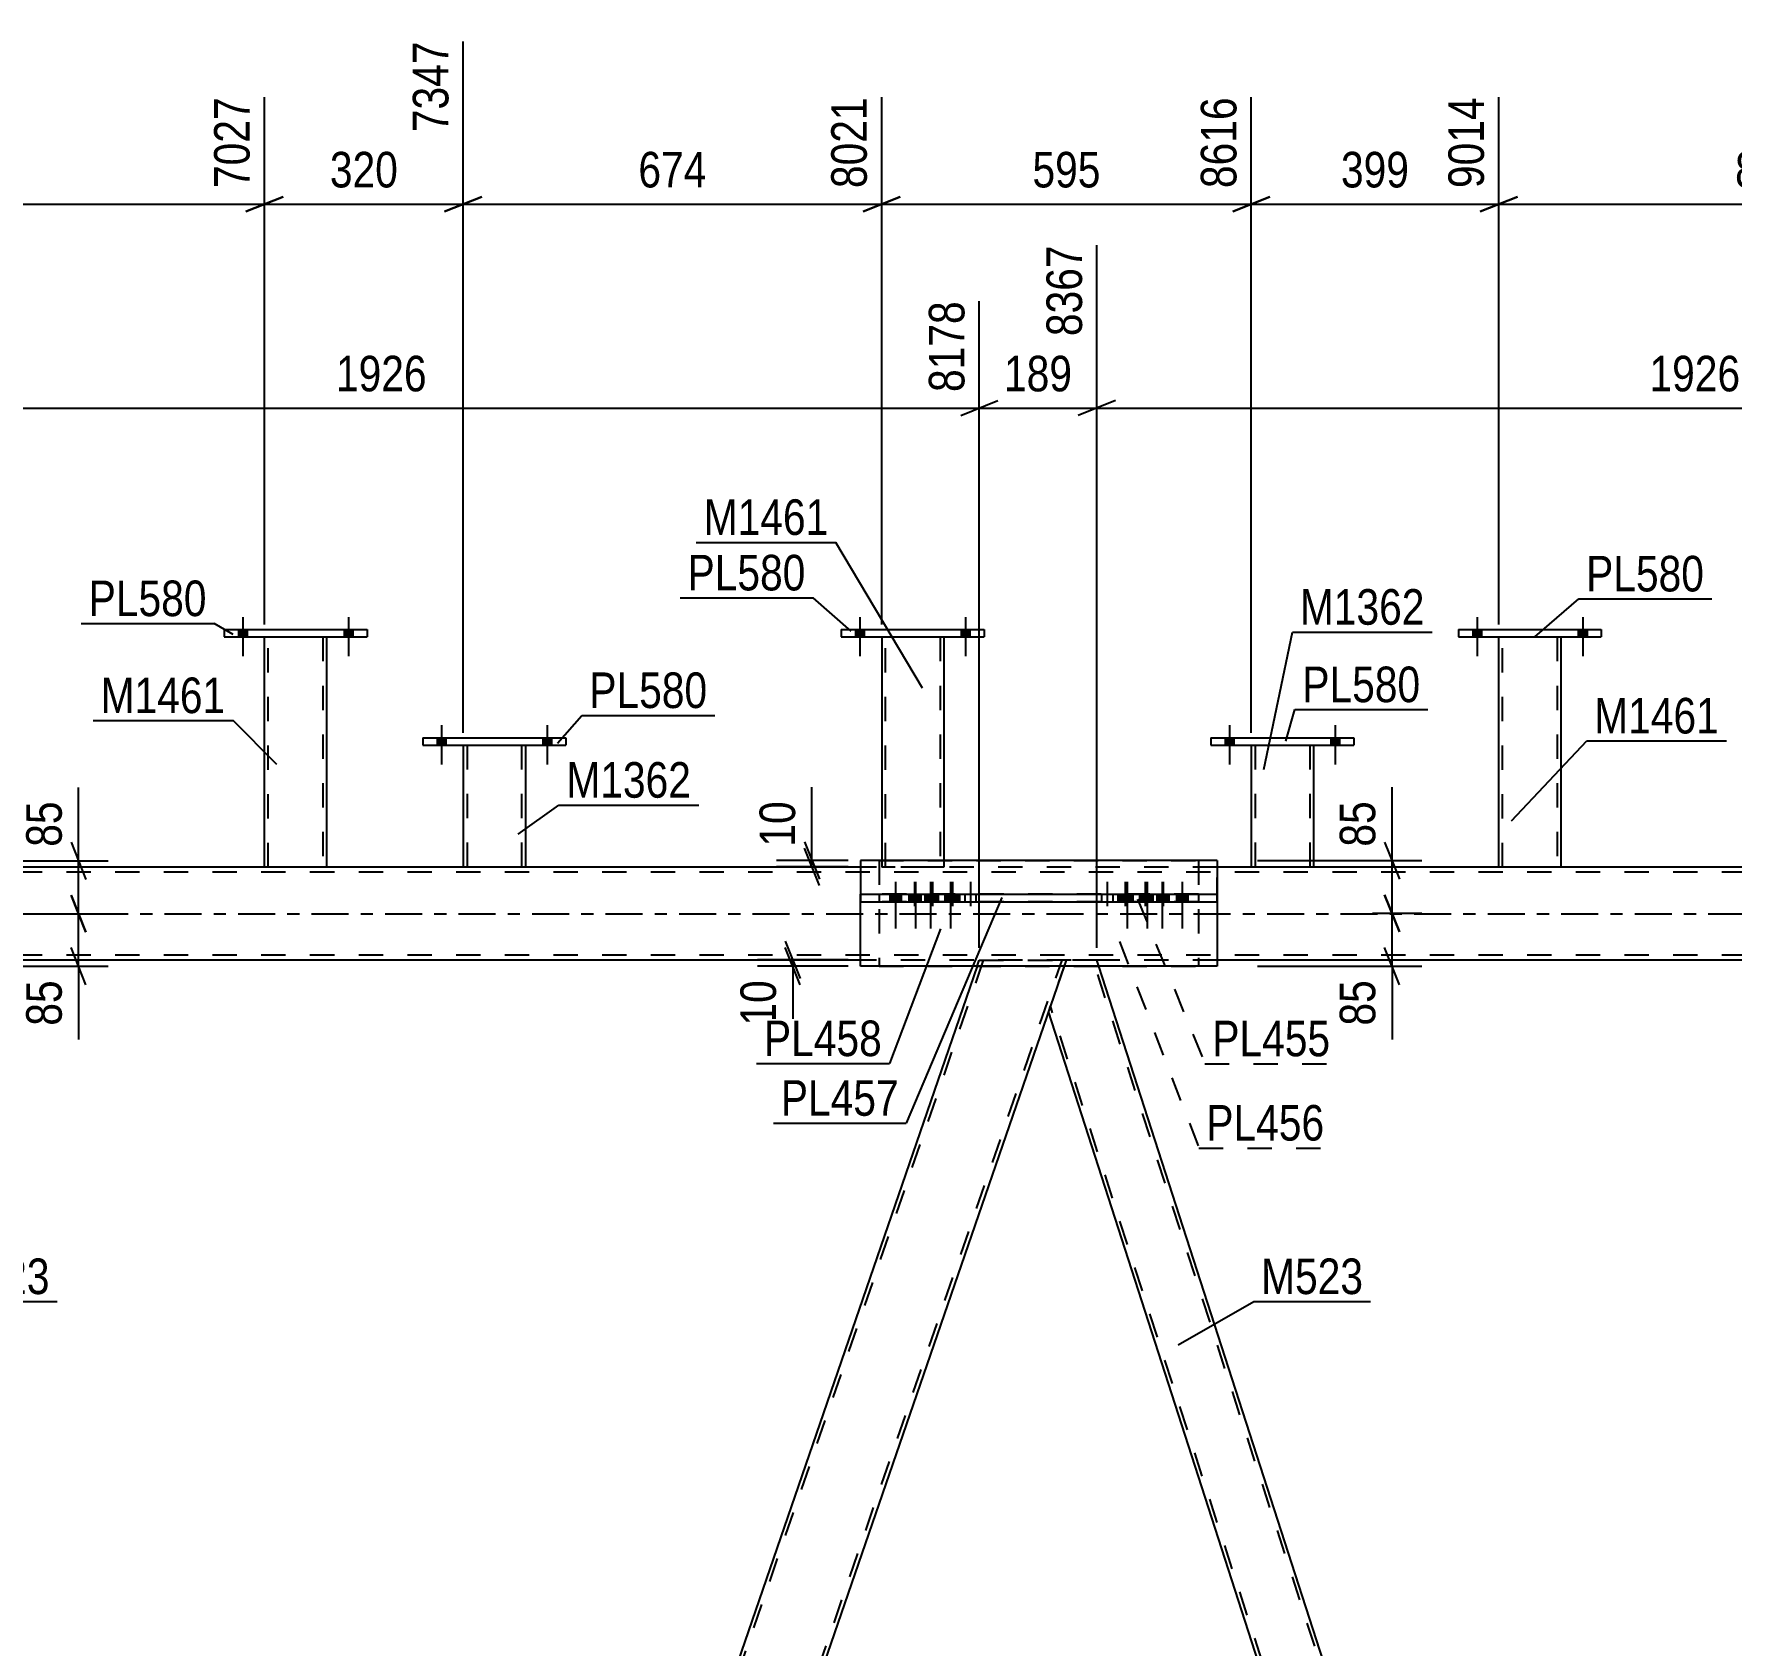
# Model space of a CAD drawing. Header units: millimetres. Extents: x 0 to 1189, y 0 to 841.
# Drawn here: x 487.7 to 624.3, y 551.1 to 680.8 of the extents above; entities that cross this region are included whole.
import ezdxf

# ---------------------------------------------------------------- set-up
doc = ezdxf.new("R2010")
doc.units = ezdxf.units.MM
doc.linetypes.add('DXK_LINE_DOT2', pattern=[3.9198, 1.9599, -1.9599])
doc.linetypes.add('DXK_LINE_DOT3', pattern=[5.9187, 2.979, -0.9799, 0.9799, -0.9799])
doc.styles.add('Arial Narrow', font='ARIALN.TTF', dxfattribs={"height": 0.2})

# ---------------------------------------------------------------- blocks, each defined once
blk = doc.blocks.new('Part-570348649-6238 - 6197')
at = {"color": 2, "linetype": 'Continuous'}
for p, q in [((582.95, 614.27), (554.23, 614.27)), ((554.23, 614.27), (554.23, 611.55)), ((582.95, 614.27), (582.95, 611.55)), ((554.23, 605.77), (554.23, 610.95)), ((582.95, 610.95), (582.95, 605.77)), ((582.95, 605.77), (554.23, 605.77))]:
    blk.add_line(p, q, dxfattribs=at)
at = {"color": 7, "linetype": 'DXK_LINE_DOT2'}
for p, q in [((554.23, 614.27), (554.23, 610.95)), ((582.95, 610.95), (582.95, 614.27)), ((554.23, 610.95), (554.23, 611.55)), ((582.95, 610.95), (582.95, 611.55))]:
    blk.add_line(p, q, dxfattribs=at)
blk = doc.blocks.new('Part-570348649-6317 - 6197')
at = {"color": 2, "linetype": 'Continuous'}
for p, q in [((554.23, 613.74), (477.19, 613.74)), ((659.99, 613.74), (582.95, 613.74)), ((554.23, 606.24), (477.19, 606.24)), ((659.99, 606.24), (582.95, 606.24))]:
    blk.add_line(p, q, dxfattribs=at)
at = {"color": 7, "linetype": 'DXK_LINE_DOT2'}
for p, q in [((582.95, 613.74), (554.23, 613.74)), ((1068.48, 613.34), (154.91, 613.34)), ((1068.48, 606.64), (154.91, 606.64)), ((582.95, 606.24), (554.23, 606.24))]:
    blk.add_line(p, q, dxfattribs=at)
at = {"color": 7, "linetype": 'DXK_LINE_DOT3'}
blk.add_line((154.91, 609.99), (1068.48, 609.99), dxfattribs=at)
blk = doc.blocks.new('Part-570348649-6273 - 6197')
at = {"color": 7, "linetype": 'DXK_LINE_DOT2'}
for p, q in [((581.46, 611.55), (555.73, 611.55)), ((555.73, 611.55), (555.73, 610.95)), ((581.46, 610.95), (555.73, 610.95)), ((562.21, 611.55), (562.21, 610.95)), ((574.97, 610.95), (574.97, 611.55)), ((581.46, 611.55), (581.46, 610.95))]:
    blk.add_line(p, q, dxfattribs=at)
blk = doc.blocks.new('Part-570348649-6275 - 6197')
at = {"color": 2, "linetype": 'Continuous'}
for p, q in [((585.7, 623.56), (585.7, 613.77)), ((590.7, 623.56), (590.7, 613.77)), ((585.7, 613.77), (590.65, 613.77)), ((590.7, 613.77), (590.65, 613.77))]:
    blk.add_line(p, q, dxfattribs=at)
at = {"color": 7, "linetype": 'DXK_LINE_DOT2'}
for p, q in [((585.7, 623.56), (590.7, 623.56)), ((586, 623.56), (586, 613.77)), ((590.4, 623.56), (590.4, 613.77)), ((590.38, 613.77), (590.4, 613.77))]:
    blk.add_line(p, q, dxfattribs=at)
blk = doc.blocks.new('Part-570348649-6352 - 6197')
at = {"color": 2, "linetype": 'Continuous'}
for p, q in [((563.64, 605.77), (512.45, 457.03)), ((570.62, 605.77), (519.43, 457.03))]:
    blk.add_line(p, q, dxfattribs=at)
at = {"color": 7, "linetype": 'DXK_LINE_DOT2'}
for p, q in [((564.12, 606.24), (512.59, 456.53)), ((518.94, 456.53), (570.46, 606.24)), ((563.64, 605.77), (563.8, 606.24)), ((563.8, 606.24), (570.78, 606.24)), ((570.78, 606.24), (570.62, 605.77))]:
    blk.add_line(p, q, dxfattribs=at)
blk = doc.blocks.new('Part-570348649-6478 - 6197')
at = {"color": 2, "linetype": 'Continuous'}
for p, q in [((582.45, 624.16), (582.45, 623.56)), ((582.45, 624.16), (593.95, 624.16)), ((582.45, 623.56), (593.95, 623.56)), ((593.95, 624.16), (593.95, 623.56))]:
    blk.add_line(p, q, dxfattribs=at)
blk = doc.blocks.new('Part-570348649-6463 - 6197')
at = {"color": 2, "linetype": 'Continuous'}
for p, q in [((522.25, 623.56), (522.25, 613.77)), ((527.25, 623.56), (527.25, 613.77)), ((522.25, 613.77), (527.2, 613.77)), ((527.25, 613.77), (527.2, 613.77))]:
    blk.add_line(p, q, dxfattribs=at)
at = {"color": 7, "linetype": 'DXK_LINE_DOT2'}
for p, q in [((522.25, 623.56), (527.25, 623.56)), ((522.55, 623.56), (522.55, 613.77)), ((526.95, 623.56), (526.95, 613.77)), ((526.92, 613.77), (526.95, 613.77))]:
    blk.add_line(p, q, dxfattribs=at)
blk = doc.blocks.new('Part-570348649-6468 - 6197')
at = {"color": 2, "linetype": 'Continuous'}
for p, q in [((519, 624.16), (519, 623.56)), ((519, 624.16), (530.5, 624.16)), ((519, 623.56), (530.5, 623.56)), ((530.5, 624.16), (530.5, 623.56))]:
    blk.add_line(p, q, dxfattribs=at)
blk = doc.blocks.new('Part-570348649-6473 - 6197')
at = {"color": 2, "linetype": 'Continuous'}
for p, q in [((555.94, 632.27), (555.94, 614.27)), ((560.94, 632.27), (560.94, 614.27))]:
    blk.add_line(p, q, dxfattribs=at)
at = {"color": 7, "linetype": 'DXK_LINE_DOT2'}
for p, q in [((555.94, 632.27), (560.94, 632.27)), ((556.24, 613.74), (556.24, 632.27)), ((560.64, 632.27), (560.64, 613.74)), ((555.94, 614.27), (555.94, 613.74)), ((560.94, 613.74), (555.94, 613.74)), ((560.94, 614.27), (560.94, 613.74))]:
    blk.add_line(p, q, dxfattribs=at)
blk = doc.blocks.new('Part-570348649-6483 - 6197')
at = {"color": 2, "linetype": 'Continuous'}
for p, q in [((605.63, 613.74), (605.63, 632.27)), ((610.63, 632.27), (610.63, 613.74))]:
    blk.add_line(p, q, dxfattribs=at)
at = {"color": 7, "linetype": 'DXK_LINE_DOT2'}
for p, q in [((605.63, 632.27), (610.63, 632.27)), ((605.93, 613.74), (605.93, 632.27)), ((610.33, 632.27), (610.33, 613.74)), ((610.63, 613.74), (605.63, 613.74))]:
    blk.add_line(p, q, dxfattribs=at)
blk = doc.blocks.new('Part-570348649-6488 - 6197')
at = {"color": 2, "linetype": 'Continuous'}
for p, q in [((602.38, 632.87), (602.38, 632.27)), ((602.38, 632.87), (613.88, 632.87)), ((613.88, 632.87), (613.88, 632.27)), ((602.38, 632.27), (613.88, 632.27))]:
    blk.add_line(p, q, dxfattribs=at)
blk = doc.blocks.new('Part-570348649-6553 - 6197')
at = {"color": 7, "linetype": 'DXK_LINE_DOT2'}
for p, q in [((570.78, 606.24), (569.36, 602.1)), ((573.27, 606.24), (570.78, 606.24)), ((619.74, 461.48), (572.96, 606.24)), ((573.43, 605.77), (573.27, 606.24)), ((616.71, 456.54), (569.52, 602.57))]:
    blk.add_line(p, q, dxfattribs=at)
at = {"color": 2, "linetype": 'Continuous'}
for p, q in [((619.9, 461.95), (573.43, 605.77)), ((616.23, 457.05), (569.36, 602.1))]:
    blk.add_line(p, q, dxfattribs=at)
blk = doc.blocks.new('Part-570348649-6585 - 6197')
at = {"color": 2, "linetype": 'Continuous'}
for p, q in [((554.23, 611.55), (582.95, 611.55)), ((554.23, 611.55), (554.23, 610.95)), ((554.23, 610.95), (582.95, 610.95)), ((560.21, 610.95), (560.21, 611.55)), ((576.96, 611.55), (576.96, 610.95)), ((582.95, 611.55), (582.95, 610.95))]:
    blk.add_line(p, q, dxfattribs=at)
blk = doc.blocks.new('Bolt-570348649-6663 - 6197')
at = {"linetype": 'Continuous'}
for points in [[(520.15, 623.56), (520.85, 623.56), (520.85, 624.16), (520.15, 624.16)], [(520.15, 623.56), (520.85, 623.56), (520.85, 624.16), (520.15, 624.16)], [(528.65, 623.56), (529.35, 623.56), (529.35, 624.16), (528.65, 624.16)], [(528.65, 623.56), (529.35, 623.56), (529.35, 624.16), (528.65, 624.16)]]:
    blk.add_hatch(color=1, dxfattribs=at).paths.add_polyline_path(points)
at = {"color": 1, "linetype": 'Continuous'}
for p, q in [((520.5, 625.16), (520.5, 622.01)), ((520.5, 625.16), (520.5, 622.01)), ((529, 625.16), (529, 622.01)), ((529, 625.16), (529, 622.01)), ((520.15, 624.16), (520.15, 623.56)), ((520.15, 624.16), (520.15, 623.56)), ((520.85, 624.16), (520.85, 623.56)), ((520.85, 624.16), (520.85, 623.56)), ((528.65, 624.16), (528.65, 623.56)), ((528.65, 624.16), (528.65, 623.56)), ((529.35, 624.16), (529.35, 623.56)), ((529.35, 624.16), (529.35, 623.56))]:
    blk.add_line(p, q, dxfattribs=at)
blk = doc.blocks.new('Bolt-570348649-6665 - 6197')
at = {"linetype": 'Continuous'}
for points in [[(553.84, 632.27), (554.54, 632.27), (554.54, 632.87), (553.84, 632.87)], [(553.84, 632.27), (554.54, 632.27), (554.54, 632.87), (553.84, 632.87)], [(562.34, 632.27), (563.04, 632.27), (563.04, 632.87), (562.34, 632.87)], [(562.34, 632.27), (563.04, 632.27), (563.04, 632.87), (562.34, 632.87)]]:
    blk.add_hatch(color=1, dxfattribs=at).paths.add_polyline_path(points)
at = {"color": 1, "linetype": 'Continuous'}
for p, q in [((553.84, 632.87), (553.84, 632.27)), ((553.84, 632.87), (553.84, 632.27)), ((554.19, 633.87), (554.19, 630.72)), ((554.19, 633.87), (554.19, 630.72)), ((554.54, 632.87), (554.54, 632.27)), ((554.54, 632.87), (554.54, 632.27)), ((562.34, 632.87), (562.34, 632.27)), ((562.34, 632.87), (562.34, 632.27)), ((562.69, 633.87), (562.69, 630.72)), ((562.69, 633.87), (562.69, 630.72)), ((563.04, 632.87), (563.04, 632.27)), ((563.04, 632.87), (563.04, 632.27))]:
    blk.add_line(p, q, dxfattribs=at)
blk = doc.blocks.new('Bolt-570348649-6666 - 6197')
at = {"color": 1, "linetype": 'DXK_LINE_DOT2'}
for p, q in [((558.57, 612.55), (558.57, 608.8)), ((560.03, 612.55), (560.03, 608.8)), ((561.63, 612.55), (561.63, 608.8)), ((563.08, 612.55), (563.08, 608.8)), ((558.12, 611.55), (558.12, 610.95)), ((559.02, 611.55), (559.02, 610.95)), ((559.58, 611.55), (559.58, 610.95)), ((560.48, 611.55), (560.48, 610.95)), ((561.18, 611.55), (561.18, 610.95)), ((562.08, 611.55), (562.08, 610.95)), ((562.63, 611.55), (562.63, 610.95)), ((563.53, 611.55), (563.53, 610.95))]:
    blk.add_line(p, q, dxfattribs=at)
blk = doc.blocks.new('Bolt-570348649-6667 - 6197')
at = {"linetype": 'Continuous'}
for points in [[(583.6, 623.56), (584.3, 623.56), (584.3, 624.16), (583.6, 624.16)], [(583.6, 623.56), (584.3, 623.56), (584.3, 624.16), (583.6, 624.16)], [(592.1, 623.56), (592.8, 623.56), (592.8, 624.16), (592.1, 624.16)], [(592.1, 623.56), (592.8, 623.56), (592.8, 624.16), (592.1, 624.16)]]:
    blk.add_hatch(color=1, dxfattribs=at).paths.add_polyline_path(points)
at = {"color": 1, "linetype": 'Continuous'}
for p, q in [((583.95, 625.16), (583.95, 622.01)), ((583.95, 625.16), (583.95, 622.01)), ((592.45, 625.16), (592.45, 622.01)), ((592.45, 625.16), (592.45, 622.01)), ((583.6, 624.16), (583.6, 623.56)), ((583.6, 624.16), (583.6, 623.56)), ((584.3, 624.16), (584.3, 623.56)), ((584.3, 624.16), (584.3, 623.56)), ((592.1, 624.16), (592.1, 623.56)), ((592.1, 624.16), (592.1, 623.56)), ((592.8, 624.16), (592.8, 623.56)), ((592.8, 624.16), (592.8, 623.56))]:
    blk.add_line(p, q, dxfattribs=at)
blk = doc.blocks.new('Bolt-570348649-6668 - 6197')
at = {"color": 1, "linetype": 'DXK_LINE_DOT2'}
for p, q in [((574.1, 612.55), (574.1, 608.8)), ((575.55, 612.55), (575.55, 608.8)), ((577.15, 612.55), (577.15, 608.8)), ((578.61, 612.55), (578.61, 608.8)), ((573.65, 611.55), (573.65, 610.95)), ((574.55, 611.55), (574.55, 610.95)), ((575.1, 611.55), (575.1, 610.95)), ((576, 611.55), (576, 610.95)), ((576.7, 611.55), (576.7, 610.95)), ((577.6, 611.55), (577.6, 610.95)), ((578.16, 611.55), (578.16, 610.95)), ((579.06, 611.55), (579.06, 610.95))]:
    blk.add_line(p, q, dxfattribs=at)
blk = doc.blocks.new('Bolt-570348649-6687 - 6197')
at = {"linetype": 'Continuous'}
for points in [[(557.5, 611.55), (556.6, 611.55), (556.6, 610.95), (557.5, 610.95)], [(559.1, 611.55), (558.2, 611.55), (558.2, 610.95), (559.1, 610.95)], [(560.32, 611.55), (559.42, 611.55), (559.42, 610.95), (560.32, 610.95)], [(561.92, 611.55), (561.02, 611.55), (561.02, 610.95), (561.92, 610.95)]]:
    blk.add_hatch(color=1, dxfattribs=at).paths.add_polyline_path(points)
at = {"color": 1, "linetype": 'Continuous'}
for p, q in [((557.05, 612.55), (557.05, 608.8)), ((558.65, 612.55), (558.65, 608.8)), ((559.87, 612.55), (559.87, 608.8)), ((561.47, 612.55), (561.47, 608.8)), ((556.6, 611.55), (556.6, 610.95)), ((557.5, 611.55), (557.5, 610.95)), ((558.2, 611.55), (558.2, 610.95)), ((559.1, 611.55), (559.1, 610.95)), ((559.42, 611.55), (559.42, 610.95)), ((560.32, 611.55), (560.32, 610.95)), ((561.02, 611.55), (561.02, 610.95)), ((561.92, 611.55), (561.92, 610.95))]:
    blk.add_line(p, q, dxfattribs=at)
blk = doc.blocks.new('Bolt-570348649-6688 - 6197')
at = {"linetype": 'Continuous'}
for points in [[(575.26, 610.95), (576.16, 610.95), (576.16, 611.55), (575.26, 611.55)], [(576.86, 610.95), (577.76, 610.95), (577.76, 611.55), (576.86, 611.55)], [(578.08, 610.95), (578.98, 610.95), (578.98, 611.55), (578.08, 611.55)], [(579.68, 610.95), (580.58, 610.95), (580.58, 611.55), (579.68, 611.55)]]:
    blk.add_hatch(color=1, dxfattribs=at).paths.add_polyline_path(points)
at = {"color": 1, "linetype": 'Continuous'}
for p, q in [((575.71, 612.55), (575.71, 608.8)), ((577.31, 612.55), (577.31, 608.8)), ((578.53, 612.55), (578.53, 608.8)), ((580.13, 612.55), (580.13, 608.8)), ((575.26, 611.55), (575.26, 610.95)), ((576.16, 611.55), (576.16, 610.95)), ((576.86, 611.55), (576.86, 610.95)), ((577.76, 611.55), (577.76, 610.95)), ((578.08, 611.55), (578.08, 610.95)), ((578.98, 611.55), (578.98, 610.95)), ((579.68, 611.55), (579.68, 610.95)), ((580.58, 611.55), (580.58, 610.95))]:
    blk.add_line(p, q, dxfattribs=at)
blk = doc.blocks.new('Part-570348649-6787 - 6197')
at = {"color": 7, "linetype": 'DXK_LINE_DOT2'}
for p, q in [((555.73, 614.27), (555.73, 605.77)), ((555.73, 614.27), (581.46, 614.27)), ((581.46, 614.27), (581.46, 605.77)), ((555.73, 605.77), (581.46, 605.77))]:
    blk.add_line(p, q, dxfattribs=at)
blk = doc.blocks.new('Part-570348649-6895 - 6197')
at = {"color": 2, "linetype": 'Continuous'}
for p, q in [((506.25, 613.74), (506.25, 632.27)), ((511.25, 632.27), (511.25, 613.74))]:
    blk.add_line(p, q, dxfattribs=at)
at = {"color": 7, "linetype": 'DXK_LINE_DOT2'}
for p, q in [((506.25, 632.27), (511.25, 632.27)), ((506.55, 613.74), (506.55, 632.27)), ((510.95, 632.27), (510.95, 613.74)), ((511.25, 613.74), (506.25, 613.74))]:
    blk.add_line(p, q, dxfattribs=at)
blk = doc.blocks.new('Part-570348649-6896 - 6197')
at = {"color": 2, "linetype": 'Continuous'}
for p, q in [((503, 632.87), (503, 632.27)), ((503, 632.87), (514.5, 632.87)), ((514.5, 632.87), (514.5, 632.27)), ((503, 632.27), (514.5, 632.27))]:
    blk.add_line(p, q, dxfattribs=at)
blk = doc.blocks.new('Bolt-570348649-6897 - 6197')
at = {"linetype": 'Continuous'}
for points in [[(504.15, 632.27), (504.85, 632.27), (504.85, 632.87), (504.15, 632.87)], [(504.15, 632.27), (504.85, 632.27), (504.85, 632.87), (504.15, 632.87)], [(512.65, 632.27), (513.35, 632.27), (513.35, 632.87), (512.65, 632.87)], [(512.65, 632.27), (513.35, 632.27), (513.35, 632.87), (512.65, 632.87)]]:
    blk.add_hatch(color=1, dxfattribs=at).paths.add_polyline_path(points)
at = {"color": 1, "linetype": 'Continuous'}
for p, q in [((504.15, 632.87), (504.15, 632.27)), ((504.15, 632.87), (504.15, 632.27)), ((504.5, 633.87), (504.5, 630.72)), ((504.5, 633.87), (504.5, 630.72)), ((504.85, 632.87), (504.85, 632.27)), ((504.85, 632.87), (504.85, 632.27)), ((512.65, 632.87), (512.65, 632.27)), ((512.65, 632.87), (512.65, 632.27)), ((513, 633.87), (513, 630.72)), ((513, 633.87), (513, 630.72)), ((513.35, 632.87), (513.35, 632.27)), ((513.35, 632.87), (513.35, 632.27))]:
    blk.add_line(p, q, dxfattribs=at)
blk = doc.blocks.new('Part-570348649-6902 - 6197')
at = {"color": 2, "linetype": 'Continuous'}
for p, q in [((552.69, 632.87), (552.69, 632.27)), ((552.69, 632.87), (564.19, 632.87)), ((564.19, 632.87), (564.19, 632.27)), ((552.69, 632.27), (564.19, 632.27))]:
    blk.add_line(p, q, dxfattribs=at)
blk = doc.blocks.new('Bolt-570348649-6903 - 6197')
at = {"linetype": 'Continuous'}
for points in [[(603.53, 632.27), (604.23, 632.27), (604.23, 632.87), (603.53, 632.87)], [(603.53, 632.27), (604.23, 632.27), (604.23, 632.87), (603.53, 632.87)], [(612.03, 632.27), (612.73, 632.27), (612.73, 632.87), (612.03, 632.87)], [(612.03, 632.27), (612.73, 632.27), (612.73, 632.87), (612.03, 632.87)]]:
    blk.add_hatch(color=1, dxfattribs=at).paths.add_polyline_path(points)
at = {"color": 1, "linetype": 'Continuous'}
for p, q in [((603.53, 632.87), (603.53, 632.27)), ((603.53, 632.87), (603.53, 632.27)), ((603.88, 633.87), (603.88, 630.72)), ((603.88, 633.87), (603.88, 630.72)), ((604.23, 632.87), (604.23, 632.27)), ((604.23, 632.87), (604.23, 632.27)), ((612.03, 632.87), (612.03, 632.27)), ((612.03, 632.87), (612.03, 632.27)), ((612.38, 633.87), (612.38, 630.72)), ((612.38, 633.87), (612.38, 630.72)), ((612.73, 632.87), (612.73, 632.27)), ((612.73, 632.87), (612.73, 632.27))]:
    blk.add_line(p, q, dxfattribs=at)
blk = doc.blocks.new('StraightDimension-570348649-49025 - 6197')
at = {"color": 7, "linetype": 'Continuous'}
for p, q in [((597.03, 614.26), (597.03, 620.17)), ((597.03, 614.26), (597.03, 620.17)), ((596.43, 615.76), (597.63, 612.76)), ((586.21, 614.26), (599.43, 614.26)), ((597.03, 610.02), (597.03, 614.26)), ((597.63, 608.52), (596.43, 611.52)), ((595.46, 610.02), (599.43, 610.02))]:
    blk.add_line(p, q, dxfattribs=at)
at = {"color": 0}
blk.add_wipeout([(596.28, 619.64), (592.08, 619.64), (592.08, 614.79), (596.28, 614.79)], dxfattribs=at)
at = {"color": 3, "style": 'Arial Narrow'}
blk.add_text('85', height=2.863, rotation=90.0002, dxfattribs=at).set_placement((595.68, 615.39))
blk = doc.blocks.new('StraightDimension-570348649-39407 - 6197')
at = {"color": 7, "linetype": 'Continuous'}
for p, q in [((522.25, 624.56), (522.25, 680.23)), ((555.94, 633.27), (555.94, 675.73)), ((523.75, 667.72), (520.75, 666.52)), ((522.25, 667.12), (555.94, 667.12)), ((554.44, 666.52), (557.44, 667.72))]:
    blk.add_line(p, q, dxfattribs=at)
at = {"color": 0}
blk.add_wipeout([(542.44, 667.87), (542.44, 672.07), (535.75, 672.07), (535.75, 667.87)], dxfattribs=at)
at = {"color": 3, "style": 'Arial Narrow'}
blk.add_text('674', height=2.863, dxfattribs=at).set_placement((536.35, 668.47))
at = {"color": 0, "linetype": 'Continuous'}
blk.add_wipeout([(555.34, 676.33), (551.14, 676.33), (551.14, 667.82), (555.34, 667.82)], dxfattribs=at)
at = {"color": 3, "linetype": 'Continuous', "style": 'Arial Narrow'}
blk.add_text('8021', height=2.863, rotation=90.0002, dxfattribs=at).set_placement((554.74, 668.42))
blk = doc.blocks.new('StraightDimension-570348649-39408 - 6197')
at = {"color": 7, "linetype": 'Continuous'}
for p, q in [((522.25, 624.56), (522.25, 680.23)), ((506.25, 633.27), (506.25, 675.73)), ((507.75, 667.72), (504.75, 666.52)), ((506.25, 667.12), (522.25, 667.12)), ((520.75, 666.52), (523.75, 667.72))]:
    blk.add_line(p, q, dxfattribs=at)
at = {"color": 0}
blk.add_wipeout([(517.59, 667.87), (517.59, 672.07), (510.91, 672.07), (510.91, 667.87)], dxfattribs=at)
at = {"color": 3, "style": 'Arial Narrow'}
blk.add_text('320', height=2.863, dxfattribs=at).set_placement((511.51, 668.47))
at = {"color": 0, "linetype": 'Continuous'}
blk.add_wipeout([(521.65, 680.83), (517.45, 680.83), (517.45, 672.32), (521.65, 672.32)], dxfattribs=at)
at = {"color": 3, "linetype": 'Continuous', "style": 'Arial Narrow'}
blk.add_text('7347', height=2.863, rotation=90.0002, dxfattribs=at).set_placement((521.05, 672.92))
blk = doc.blocks.new('StraightDimension-570348649-48982 - 6197')
at = {"color": 7, "linetype": 'Continuous'}
for p, q in [((490.67, 611.49), (491.87, 608.49)), ((477.33, 609.99), (493.67, 609.99)), ((491.27, 605.76), (491.27, 609.99)), ((491.87, 604.26), (490.67, 607.26)), ((480.45, 605.76), (493.67, 605.76)), ((491.27, 605.76), (491.27, 599.85)), ((491.27, 605.76), (491.27, 599.85))]:
    blk.add_line(p, q, dxfattribs=at)
at = {"color": 0}
blk.add_wipeout([(490.52, 605.23), (486.32, 605.23), (486.32, 600.37), (490.52, 600.37)], dxfattribs=at)
at = {"color": 3, "style": 'Arial Narrow'}
blk.add_text('85', height=2.863, rotation=90.0002, dxfattribs=at).set_placement((489.92, 600.97))
blk = doc.blocks.new('StraightDimension-570348649-49023 - 6197')
at = {"color": 7, "linetype": 'Continuous'}
for p, q in [((596.43, 611.52), (597.63, 608.52)), ((595.46, 610.02), (599.43, 610.02)), ((597.03, 605.77), (597.03, 610.02)), ((597.63, 604.27), (596.43, 607.27)), ((586.21, 605.77), (599.43, 605.77)), ((597.03, 605.77), (597.03, 599.86)), ((597.03, 605.77), (597.03, 599.86))]:
    blk.add_line(p, q, dxfattribs=at)
at = {"color": 0}
blk.add_wipeout([(596.28, 605.24), (592.08, 605.24), (592.08, 600.38), (596.28, 600.38)], dxfattribs=at)
at = {"color": 3, "style": 'Arial Narrow'}
blk.add_text('85', height=2.863, rotation=90.0002, dxfattribs=at).set_placement((595.68, 600.98))
blk = doc.blocks.new('StraightDimension-570348649-38590 - 6197')
at = {"color": 7, "linetype": 'Continuous'}
for p, q in [((573.27, 607.24), (573.27, 663.81)), ((669.56, 607.24), (669.56, 661.14)), ((574.77, 651.3), (571.77, 650.1)), ((573.27, 650.7), (669.56, 650.7)), ((668.06, 650.1), (671.06, 651.3))]:
    blk.add_line(p, q, dxfattribs=at)
at = {"color": 0}
blk.add_wipeout([(625.67, 651.45), (625.67, 655.65), (617.16, 655.65), (617.16, 651.45)], dxfattribs=at)
at = {"color": 3, "style": 'Arial Narrow'}
blk.add_text('1926', height=2.863, dxfattribs=at).set_placement((617.76, 652.05))
at = {"color": 0, "linetype": 'Continuous'}
blk.add_wipeout([(668.96, 661.74), (664.76, 661.74), (664.76, 651.4), (668.96, 651.4)], dxfattribs=at)
at = {"color": 3, "linetype": 'Continuous', "style": 'Arial Narrow'}
blk.add_text('10293', height=2.863, rotation=90.0002, dxfattribs=at).set_placement((668.36, 652))
blk = doc.blocks.new('StraightDimension-570348649-38591 - 6197')
at = {"color": 7, "linetype": 'Continuous'}
for p, q in [((573.27, 607.24), (573.27, 663.81)), ((563.8, 607.24), (563.8, 659.31)), ((562.3, 650.1), (565.3, 651.3)), ((563.8, 650.7), (573.27, 650.7)), ((574.77, 651.3), (571.77, 650.1))]:
    blk.add_line(p, q, dxfattribs=at)
at = {"color": 0}
blk.add_wipeout([(571.88, 651.45), (571.88, 655.65), (565.19, 655.65), (565.19, 651.45)], dxfattribs=at)
at = {"color": 3, "style": 'Arial Narrow'}
blk.add_text('189', height=2.863, dxfattribs=at).set_placement((565.79, 652.05))
at = {"color": 0, "linetype": 'Continuous'}
blk.add_wipeout([(572.67, 664.41), (568.47, 664.41), (568.47, 655.9), (572.67, 655.9)], dxfattribs=at)
at = {"color": 3, "linetype": 'Continuous', "style": 'Arial Narrow'}
blk.add_text('8367', height=2.863, rotation=90.0002, dxfattribs=at).set_placement((572.07, 656.5))
blk = doc.blocks.new('StraightDimension-570348649-38592 - 6197')
at = {"color": 7, "linetype": 'Continuous'}
for p, q in [((467.51, 607.24), (467.51, 663.81)), ((563.8, 607.24), (563.8, 659.31)), ((469.01, 651.3), (466.01, 650.1)), ((467.51, 650.7), (563.8, 650.7)), ((562.3, 650.1), (565.3, 651.3))]:
    blk.add_line(p, q, dxfattribs=at)
at = {"color": 0}
blk.add_wipeout([(519.91, 651.45), (519.91, 655.65), (511.4, 655.65), (511.4, 651.45)], dxfattribs=at)
at = {"color": 3, "style": 'Arial Narrow'}
blk.add_text('1926', height=2.863, dxfattribs=at).set_placement((512, 652.05))
at = {"color": 0, "linetype": 'Continuous'}
blk.add_wipeout([(563.2, 659.91), (559, 659.91), (559, 651.4), (563.2, 651.4)], dxfattribs=at)
at = {"color": 3, "linetype": 'Continuous', "style": 'Arial Narrow'}
blk.add_text('8178', height=2.863, rotation=90.0002, dxfattribs=at).set_placement((562.6, 652))
blk = doc.blocks.new('StraightDimension-570348649-39404 - 6197')
at = {"color": 7, "linetype": 'Continuous'}
for p, q in [((605.63, 633.27), (605.63, 675.73)), ((649.15, 622.41), (649.15, 675.73)), ((607.13, 667.72), (604.13, 666.52)), ((605.63, 667.12), (649.15, 667.12)), ((647.65, 666.52), (650.65, 667.72))]:
    blk.add_line(p, q, dxfattribs=at)
at = {"color": 0}
blk.add_wipeout([(630.73, 667.87), (630.73, 672.07), (624.05, 672.07), (624.05, 667.87)], dxfattribs=at)
at = {"color": 3, "style": 'Arial Narrow'}
blk.add_text('870', height=2.863, dxfattribs=at).set_placement((624.65, 668.47))
at = {"color": 0, "linetype": 'Continuous'}
blk.add_wipeout([(648.55, 676.33), (644.35, 676.33), (644.35, 667.82), (648.55, 667.82)], dxfattribs=at)
at = {"color": 3, "linetype": 'Continuous', "style": 'Arial Narrow'}
blk.add_text('9885', height=2.863, rotation=90.0002, dxfattribs=at).set_placement((647.95, 668.42))
blk = doc.blocks.new('StraightDimension-570348649-39405 - 6197')
at = {"color": 7, "linetype": 'Continuous'}
for p, q in [((585.7, 624.56), (585.7, 675.73)), ((605.63, 633.27), (605.63, 675.73)), ((587.2, 667.72), (584.2, 666.52)), ((585.7, 667.12), (605.63, 667.12)), ((604.13, 666.52), (607.13, 667.72))]:
    blk.add_line(p, q, dxfattribs=at)
at = {"color": 0}
blk.add_wipeout([(599.01, 667.87), (599.01, 672.07), (592.32, 672.07), (592.32, 667.87)], dxfattribs=at)
at = {"color": 3, "style": 'Arial Narrow'}
blk.add_text('399', height=2.863, dxfattribs=at).set_placement((592.92, 668.47))
at = {"color": 0, "linetype": 'Continuous'}
blk.add_wipeout([(605.03, 676.33), (600.83, 676.33), (600.83, 667.82), (605.03, 667.82)], dxfattribs=at)
at = {"color": 3, "linetype": 'Continuous', "style": 'Arial Narrow'}
blk.add_text('9014', height=2.863, rotation=90.0002, dxfattribs=at).set_placement((604.43, 668.42))
blk = doc.blocks.new('StraightDimension-570348649-39406 - 6197')
at = {"color": 7, "linetype": 'Continuous'}
for p, q in [((555.94, 633.27), (555.94, 675.73)), ((585.7, 624.56), (585.7, 675.73)), ((557.44, 667.72), (554.44, 666.52)), ((555.94, 667.12), (585.7, 667.12)), ((584.2, 666.52), (587.2, 667.72))]:
    blk.add_line(p, q, dxfattribs=at)
at = {"color": 0}
blk.add_wipeout([(574.16, 667.87), (574.16, 672.07), (567.48, 672.07), (567.48, 667.87)], dxfattribs=at)
at = {"color": 3, "style": 'Arial Narrow'}
blk.add_text('595', height=2.863, dxfattribs=at).set_placement((568.08, 668.47))
at = {"color": 0, "linetype": 'Continuous'}
blk.add_wipeout([(585.1, 676.33), (580.9, 676.33), (580.9, 667.82), (585.1, 667.82)], dxfattribs=at)
at = {"color": 3, "linetype": 'Continuous', "style": 'Arial Narrow'}
blk.add_text('8616', height=2.863, rotation=90.0002, dxfattribs=at).set_placement((584.5, 668.42))
blk = doc.blocks.new('StraightDimension-570348649-39409 - 6197')
at = {"color": 7, "linetype": 'Continuous'}
for p, q in [((460.28, 633.26), (460.28, 680.23)), ((506.25, 633.27), (506.25, 675.73)), ((461.78, 667.72), (458.78, 666.52)), ((460.28, 667.12), (506.25, 667.12)), ((504.75, 666.52), (507.75, 667.72))]:
    blk.add_line(p, q, dxfattribs=at)
at = {"color": 0}
blk.add_wipeout([(486.61, 667.87), (486.61, 672.07), (479.93, 672.07), (479.93, 667.87)], dxfattribs=at)
at = {"color": 3, "style": 'Arial Narrow'}
blk.add_text('919', height=2.863, dxfattribs=at).set_placement((480.53, 668.47))
at = {"color": 0, "linetype": 'Continuous'}
blk.add_wipeout([(505.65, 676.33), (501.45, 676.33), (501.45, 667.82), (505.65, 667.82)], dxfattribs=at)
at = {"color": 3, "linetype": 'Continuous', "style": 'Arial Narrow'}
blk.add_text('7027', height=2.863, rotation=90.0002, dxfattribs=at).set_placement((505.05, 668.42))
blk = doc.blocks.new('StraightDimension-570348649-48984 - 6197')
at = {"color": 7, "linetype": 'Continuous'}
for p, q in [((491.27, 614.25), (491.27, 620.16)), ((491.27, 614.25), (491.27, 620.16)), ((490.67, 615.75), (491.87, 612.75)), ((480.45, 614.25), (493.67, 614.25)), ((491.27, 609.99), (491.27, 614.25)), ((491.87, 608.49), (490.67, 611.49)), ((477.33, 609.99), (493.67, 609.99))]:
    blk.add_line(p, q, dxfattribs=at)
at = {"color": 0}
blk.add_wipeout([(490.52, 619.63), (486.32, 619.63), (486.32, 614.78), (490.52, 614.78)], dxfattribs=at)
at = {"color": 3, "style": 'Arial Narrow'}
blk.add_text('85', height=2.863, rotation=90.0002, dxfattribs=at).set_placement((489.92, 615.38))
blk = doc.blocks.new('StraightDimension-570348649-49026 - 6197')
at = {"color": 7, "linetype": 'Continuous'}
for p, q in [((550.32, 614.27), (550.32, 620.17)), ((550.32, 614.27), (550.32, 620.17)), ((549.72, 615.77), (550.92, 612.77)), ((550.92, 612.27), (549.72, 615.27)), ((553.23, 614.27), (547.47, 614.27)), ((553.23, 613.77), (547.47, 613.77)), ((550.32, 613.77), (550.32, 614.27))]:
    blk.add_line(p, q, dxfattribs=at)
at = {"color": 0}
blk.add_wipeout([(549.57, 619.65), (545.37, 619.65), (545.37, 614.79), (549.57, 614.79)], dxfattribs=at)
at = {"color": 3, "style": 'Arial Narrow'}
blk.add_text('10', height=2.863, rotation=90.0002, dxfattribs=at).set_placement((548.97, 615.39))
blk = doc.blocks.new('StraightDimension-570348649-49028 - 6197')
at = {"color": 7, "linetype": 'Continuous'}
for p, q in [((548.18, 607.77), (549.38, 604.77)), ((549.38, 604.27), (548.18, 607.27)), ((553.23, 606.27), (545.93, 606.27)), ((553.23, 605.77), (545.93, 605.77)), ((548.78, 605.77), (548.78, 606.27)), ((548.78, 605.77), (548.78, 599.86)), ((548.78, 605.77), (548.78, 599.86))]:
    blk.add_line(p, q, dxfattribs=at)
at = {"color": 0}
blk.add_wipeout([(548.03, 605.24), (543.83, 605.24), (543.83, 600.38), (548.03, 600.38)], dxfattribs=at)
at = {"color": 3, "style": 'Arial Narrow'}
blk.add_text('10', height=2.863, rotation=90.0002, dxfattribs=at).set_placement((547.43, 600.98))
blk = doc.blocks.new('Mark-570348649-27798 - 6197')
at = {"color": 0}
blk.add_wipeout([(501.6, 633.95), (501.6, 636.95), (492.09, 636.95), (492.09, 633.95)], dxfattribs=at)
blk.add_wipeout([(501.6, 633.95), (501.6, 636.95), (492.09, 636.95), (492.09, 633.95)], dxfattribs=at)
at = {"color": 30, "linetype": 'Continuous'}
for p in [(491.49, 633.35), (503.71, 632.47)]:
    blk.add_line(p, (502.2, 633.35), dxfattribs=at)
at = {"color": 3, "style": 'Arial Narrow'}
blk.add_text('PL580', height=2.863, dxfattribs=at).set_placement((492.09, 633.95))
blk = doc.blocks.new('Mark-570348649-27684 - 6197')
at = {"color": 0}
blk.add_wipeout([(599.66, 633.26), (599.66, 636.26), (589.61, 636.26), (589.61, 633.26)], dxfattribs=at)
blk.add_wipeout([(599.66, 633.26), (599.66, 636.26), (589.61, 636.26), (589.61, 633.26)], dxfattribs=at)
at = {"color": 30, "linetype": 'Continuous'}
for p, q in [((586.71, 621.59), (589.01, 632.66)), ((589.01, 632.66), (600.26, 632.66))]:
    blk.add_line(p, q, dxfattribs=at)
at = {"color": 3, "style": 'Arial Narrow'}
blk.add_text('M1362', height=2.863, dxfattribs=at).set_placement((589.61, 633.26))
blk = doc.blocks.new('Mark-570348649-27726 - 6197')
at = {"color": 0}
blk.add_wipeout([(599.31, 627.02), (599.31, 630.02), (589.81, 630.02), (589.81, 627.02)], dxfattribs=at)
blk.add_wipeout([(599.31, 627.02), (599.31, 630.02), (589.81, 630.02), (589.81, 627.02)], dxfattribs=at)
at = {"color": 30, "linetype": 'Continuous'}
for p, q in [((588.49, 623.88), (589.21, 626.42)), ((589.21, 626.42), (599.91, 626.42))]:
    blk.add_line(p, q, dxfattribs=at)
at = {"color": 3, "style": 'Arial Narrow'}
blk.add_text('PL580', height=2.863, dxfattribs=at).set_placement((589.81, 627.02))
blk = doc.blocks.new('Mark-570348649-39235 - 6197')
at = {"color": 0}
blk.add_wipeout([(557.32, 593.72), (557.32, 596.72), (547.82, 596.72), (547.82, 593.72)], dxfattribs=at)
blk.add_wipeout([(557.32, 593.72), (557.32, 596.72), (547.82, 596.72), (547.82, 593.72)], dxfattribs=at)
at = {"color": 30, "linetype": 'Continuous'}
for p in [(565.61, 611.3), (547.22, 593.12)]:
    blk.add_line(p, (557.92, 593.12), dxfattribs=at)
at = {"color": 3, "style": 'Arial Narrow'}
blk.add_text('PL457', height=2.863, dxfattribs=at).set_placement((547.82, 593.72))
blk = doc.blocks.new('Mark-570348649-27423 - 6197')
at = {"color": 0}
blk.add_wipeout([(488.95, 579.36), (488.95, 582.36), (480.73, 582.36), (480.73, 579.36)], dxfattribs=at)
blk.add_wipeout([(488.95, 579.36), (488.95, 582.36), (480.73, 582.36), (480.73, 579.36)], dxfattribs=at)
at = {"color": 30, "linetype": 'Continuous'}
for p, q in [((474.06, 575.26), (480.13, 578.76)), ((480.13, 578.76), (489.55, 578.76))]:
    blk.add_line(p, q, dxfattribs=at)
at = {"color": 3, "style": 'Arial Narrow'}
blk.add_text('M523', height=2.863, dxfattribs=at).set_placement((480.73, 579.36))
blk = doc.blocks.new('Mark-570348649-27723 - 6197')
at = {"color": 0}
blk.add_wipeout([(551.66, 640.49), (551.66, 643.49), (541.61, 643.49), (541.61, 640.49)], dxfattribs=at)
blk.add_wipeout([(551.66, 640.49), (551.66, 643.49), (541.61, 643.49), (541.61, 640.49)], dxfattribs=at)
at = {"color": 30, "linetype": 'Continuous'}
for p in [(541.01, 639.89), (559.22, 628.16)]:
    blk.add_line(p, (552.26, 639.89), dxfattribs=at)
at = {"color": 3, "style": 'Arial Narrow'}
blk.add_text('M1461', height=2.863, dxfattribs=at).set_placement((541.61, 640.49))
blk = doc.blocks.new('Mark-570348649-27441 - 6197')
at = {"color": 0}
blk.add_wipeout([(594.71, 579.36), (594.71, 582.36), (586.49, 582.36), (586.49, 579.36)], dxfattribs=at)
blk.add_wipeout([(594.71, 579.36), (594.71, 582.36), (586.49, 582.36), (586.49, 579.36)], dxfattribs=at)
at = {"color": 30, "linetype": 'Continuous'}
for p, q in [((579.82, 575.26), (585.89, 578.76)), ((585.89, 578.76), (595.31, 578.76))]:
    blk.add_line(p, q, dxfattribs=at)
at = {"color": 3, "style": 'Arial Narrow'}
blk.add_text('M523', height=2.863, dxfattribs=at).set_placement((586.49, 579.36))
blk = doc.blocks.new('Mark-570348649-39238 - 6197')
at = {"color": 0}
blk.add_wipeout([(591.58, 591.72), (591.58, 594.72), (582.08, 594.72), (582.08, 591.72)], dxfattribs=at)
blk.add_wipeout([(591.58, 591.72), (591.58, 594.72), (582.08, 594.72), (582.08, 591.72)], dxfattribs=at)
at = {"color": 30, "linetype": 'DXK_LINE_DOT2'}
for p, q in [((575.09, 607.75), (581.48, 591.12)), ((581.48, 591.12), (592.18, 591.12))]:
    blk.add_line(p, q, dxfattribs=at)
at = {"color": 3, "style": 'Arial Narrow'}
blk.add_text('PL456', height=2.863, dxfattribs=at).set_placement((582.08, 591.72))
blk = doc.blocks.new('Mark-570348649-27717 - 6197')
at = {"color": 0}
blk.add_wipeout([(540.61, 619.33), (540.61, 622.33), (530.55, 622.33), (530.55, 619.33)], dxfattribs=at)
blk.add_wipeout([(540.61, 619.33), (540.61, 622.33), (530.55, 622.33), (530.55, 619.33)], dxfattribs=at)
at = {"color": 30, "linetype": 'Continuous'}
for p, q in [((526.66, 616.4), (529.95, 618.73)), ((529.95, 618.73), (541.21, 618.73))]:
    blk.add_line(p, q, dxfattribs=at)
at = {"color": 3, "style": 'Arial Narrow'}
blk.add_text('M1362', height=2.863, dxfattribs=at).set_placement((530.55, 619.33))
blk = doc.blocks.new('Mark-570348649-27720 - 6197')
at = {"color": 0}
blk.add_wipeout([(541.9, 626.55), (541.9, 629.55), (532.4, 629.55), (532.4, 626.55)], dxfattribs=at)
blk.add_wipeout([(541.9, 626.55), (541.9, 629.55), (532.4, 629.55), (532.4, 626.55)], dxfattribs=at)
at = {"color": 30, "linetype": 'Continuous'}
for p, q in [((529.85, 623.72), (531.8, 625.95)), ((531.8, 625.95), (542.5, 625.95))]:
    blk.add_line(p, q, dxfattribs=at)
at = {"color": 3, "style": 'Arial Narrow'}
blk.add_text('PL580', height=2.863, dxfattribs=at).set_placement((532.4, 626.55))
blk = doc.blocks.new('Mark-570348649-27729 - 6197')
at = {"color": 0}
blk.add_wipeout([(623.36, 624.5), (623.36, 627.5), (613.31, 627.5), (613.31, 624.5)], dxfattribs=at)
blk.add_wipeout([(623.36, 624.5), (623.36, 627.5), (613.31, 627.5), (613.31, 624.5)], dxfattribs=at)
at = {"color": 30, "linetype": 'Continuous'}
for p, q in [((606.64, 617.46), (612.71, 623.9)), ((612.71, 623.9), (623.96, 623.9))]:
    blk.add_line(p, q, dxfattribs=at)
at = {"color": 3, "style": 'Arial Narrow'}
blk.add_text('M1461', height=2.863, dxfattribs=at).set_placement((613.31, 624.5))
blk = doc.blocks.new('Mark-570348649-27732 - 6197')
at = {"color": 0}
blk.add_wipeout([(622.17, 635.94), (622.17, 638.94), (612.66, 638.94), (612.66, 635.94)], dxfattribs=at)
blk.add_wipeout([(622.17, 635.94), (622.17, 638.94), (612.66, 638.94), (612.66, 635.94)], dxfattribs=at)
at = {"color": 30, "linetype": 'Continuous'}
for p, q in [((608.53, 632.27), (612.06, 635.34)), ((612.06, 635.34), (622.77, 635.34))]:
    blk.add_line(p, q, dxfattribs=at)
at = {"color": 3, "style": 'Arial Narrow'}
blk.add_text('PL580', height=2.863, dxfattribs=at).set_placement((612.66, 635.94))
blk = doc.blocks.new('Mark-570348649-27795 - 6197')
at = {"color": 0}
blk.add_wipeout([(503.11, 626.14), (503.11, 629.14), (493.05, 629.14), (493.05, 626.14)], dxfattribs=at)
blk.add_wipeout([(503.11, 626.14), (503.11, 629.14), (493.05, 629.14), (493.05, 626.14)], dxfattribs=at)
at = {"color": 30, "linetype": 'Continuous'}
for p in [(492.45, 625.54), (507.24, 622)]:
    blk.add_line(p, (503.71, 625.54), dxfattribs=at)
at = {"color": 3, "style": 'Arial Narrow'}
blk.add_text('M1461', height=2.863, dxfattribs=at).set_placement((493.05, 626.14))
blk = doc.blocks.new('Mark-570348649-27801 - 6197')
at = {"color": 0}
blk.add_wipeout([(549.81, 636.02), (549.81, 639.02), (540.31, 639.02), (540.31, 636.02)], dxfattribs=at)
blk.add_wipeout([(549.81, 636.02), (549.81, 639.02), (540.31, 639.02), (540.31, 636.02)], dxfattribs=at)
at = {"color": 30, "linetype": 'Continuous'}
for p in [(539.71, 635.42), (553.47, 632.73)]:
    blk.add_line(p, (550.41, 635.42), dxfattribs=at)
at = {"color": 3, "style": 'Arial Narrow'}
blk.add_text('PL580', height=2.863, dxfattribs=at).set_placement((540.31, 636.02))
blk = doc.blocks.new('Mark-570348649-39229 - 6197')
at = {"color": 0}
blk.add_wipeout([(555.96, 598.52), (555.96, 601.52), (546.46, 601.52), (546.46, 598.52)], dxfattribs=at)
blk.add_wipeout([(555.96, 598.52), (555.96, 601.52), (546.46, 601.52), (546.46, 598.52)], dxfattribs=at)
at = {"color": 30, "linetype": 'Continuous'}
for p in [(560.68, 608.76), (545.86, 597.92)]:
    blk.add_line(p, (556.56, 597.92), dxfattribs=at)
at = {"color": 3, "style": 'Arial Narrow'}
blk.add_text('PL458', height=2.863, dxfattribs=at).set_placement((546.46, 598.52))
blk = doc.blocks.new('Mark-570348649-39232 - 6197')
at = {"color": 0}
blk.add_wipeout([(592.07, 598.51), (592.07, 601.51), (582.56, 601.51), (582.56, 598.51)], dxfattribs=at)
blk.add_wipeout([(592.07, 598.51), (592.07, 601.51), (582.56, 601.51), (582.56, 598.51)], dxfattribs=at)
at = {"color": 30, "linetype": 'DXK_LINE_DOT2'}
for p, q in [((576.54, 611.17), (581.96, 597.91)), ((581.96, 597.91), (592.67, 597.91))]:
    blk.add_line(p, q, dxfattribs=at)
at = {"color": 3, "style": 'Arial Narrow'}
blk.add_text('PL455', height=2.863, dxfattribs=at).set_placement((582.56, 598.51))

msp = doc.modelspace()

# ---------------------------------------------------------------- block references
for name in ['Part-570348649-6896 - 6197', 'Bolt-570348649-6897 - 6197', 'Part-570348649-6902 - 6197', 'Bolt-570348649-6665 - 6197', 'Part-570348649-6488 - 6197', 'Bolt-570348649-6903 - 6197', 'Part-570348649-6895 - 6197', 'Part-570348649-6473 - 6197', 'Part-570348649-6483 - 6197', 'Bolt-570348649-6663 - 6197', 'Bolt-570348649-6667 - 6197', 'Part-570348649-6468 - 6197', 'Part-570348649-6463 - 6197', 'Part-570348649-6478 - 6197', 'Part-570348649-6275 - 6197', 'Part-570348649-6317 - 6197', 'Part-570348649-6238 - 6197', 'Part-570348649-6787 - 6197', 'Bolt-570348649-6687 - 6197', 'Bolt-570348649-6666 - 6197', 'Bolt-570348649-6668 - 6197', 'Bolt-570348649-6688 - 6197', 'Part-570348649-6585 - 6197', 'Part-570348649-6273 - 6197', 'Part-570348649-6352 - 6197', 'Part-570348649-6553 - 6197', 'Mark-570348649-27423 - 6197']:
    msp.add_blockref(name, (0, 0))

# ---------------------------------------------------------------- next in the draw order: block references
for name in ['StraightDimension-570348649-39407 - 6197', 'StraightDimension-570348649-49025 - 6197', 'StraightDimension-570348649-48982 - 6197', 'Mark-570348649-27441 - 6197']:
    msp.add_blockref(name, (0, 0))

# ---------------------------------------------------------------- next in the draw order: block references
for name in ['StraightDimension-570348649-39408 - 6197', 'StraightDimension-570348649-49023 - 6197']:
    msp.add_blockref(name, (0, 0))

# ---------------------------------------------------------------- next in the draw order: block references
msp.add_blockref('StraightDimension-570348649-38590 - 6197', (0, 0))

# ---------------------------------------------------------------- next in the draw order: block references
for name in ['StraightDimension-570348649-39404 - 6197', 'StraightDimension-570348649-38591 - 6197']:
    msp.add_blockref(name, (0, 0))

# ---------------------------------------------------------------- next in the draw order: block references
for name in ['StraightDimension-570348649-39405 - 6197', 'StraightDimension-570348649-38592 - 6197', 'Mark-570348649-27732 - 6197', 'Mark-570348649-39238 - 6197']:
    msp.add_blockref(name, (0, 0))

# ---------------------------------------------------------------- next in the draw order: block references
for name in ['StraightDimension-570348649-39409 - 6197', 'StraightDimension-570348649-39406 - 6197', 'Mark-570348649-27795 - 6197', 'Mark-570348649-27729 - 6197', 'Mark-570348649-27717 - 6197', 'StraightDimension-570348649-48984 - 6197', 'StraightDimension-570348649-49026 - 6197', 'Mark-570348649-39232 - 6197', 'StraightDimension-570348649-49028 - 6197']:
    msp.add_blockref(name, (0, 0))

# ---------------------------------------------------------------- next in the draw order: block references
for name in ['Mark-570348649-27723 - 6197', 'Mark-570348649-27798 - 6197', 'Mark-570348649-27684 - 6197', 'Mark-570348649-39235 - 6197']:
    msp.add_blockref(name, (0, 0))

# ---------------------------------------------------------------- next in the draw order: block references
for name in ['Mark-570348649-27801 - 6197', 'Mark-570348649-27726 - 6197', 'Mark-570348649-27720 - 6197', 'Mark-570348649-39229 - 6197']:
    msp.add_blockref(name, (0, 0))

doc.saveas('drawing.dxf')
